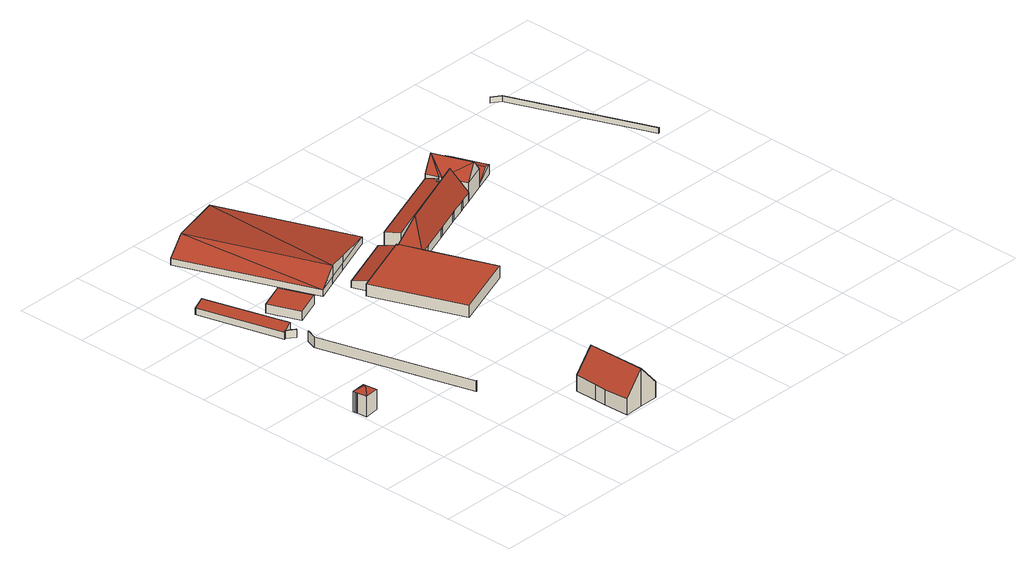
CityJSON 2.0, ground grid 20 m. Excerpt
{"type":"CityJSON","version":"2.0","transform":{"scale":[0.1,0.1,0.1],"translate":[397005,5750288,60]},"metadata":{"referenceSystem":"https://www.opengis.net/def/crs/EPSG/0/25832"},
"CityObjects":{
"building1":{"type":"Building","attributes":{"Gemeindeschluessel":"05558044","Geometrietyp2DReferenz":"3000","function":"31001_3043","roofType":"3500","measuredHeight":7.19},"geometry":[{"type":"Solid","lod":"2","boundaries":[[[[0,1,2,3]],[[4,5,1,0]],[[6,7,5,4]],[[8,9,7,6]],[[10,11,9,8]],[[12,13,11,10]],[[14,15,13,12]],[[3,2,15,14]],[[14,12,10,8,6,16,17]],[[17,16,3]],[[0,3,16,4]],[[4,16,6]],[[17,3,14]],[[1,5,7,9,11,13,15,2]]]],"semantics":{"surfaces":[{"type":"WallSurface"},{"type":"RoofSurface"},{"type":"GroundSurface"}],"values":[[0,0,0,0,0,0,0,0,1,1,1,1,0,2]]}}]},
"building2":{"type":"Building","attributes":{"Gemeindeschluessel":"05558044","Geometrietyp2DReferenz":"3000","function":"51009_1700","roofType":"9999","measuredHeight":3},"geometry":[{"type":"Solid","lod":"2","boundaries":[[[[18,19,20,21,22,23,24]],[[22,25,26,23]],[[21,27,25,22]],[[20,28,27,21]],[[19,29,28,20]],[[18,30,29,19]],[[24,31,30,18]],[[23,26,31,24]],[[25,27,28,29,30,31,26]]]],"semantics":{"surfaces":[{"type":"RoofSurface"},{"type":"WallSurface"},{"type":"GroundSurface"}],"values":[[0,1,1,1,1,1,1,1,2]]}}]},
"building3":{"type":"Building","attributes":{"Gemeindeschluessel":"05558044","Geometrietyp2DReferenz":"3000","function":"51009_1700","roofType":"1000","measuredHeight":2.23},"geometry":[{"type":"Solid","lod":"2","boundaries":[[[[32,33,34,35]],[[36,37,33,32]],[[38,39,37,36]],[[40,41,39,38]],[[35,34,41,40]],[[38,36,32,35,40]],[[33,37,39,41,34]]]],"semantics":{"surfaces":[{"type":"WallSurface"},{"type":"RoofSurface"},{"type":"GroundSurface"}],"values":[[0,0,0,0,0,1,2]]}}]},
"building4":{"type":"Building","attributes":{"Gemeindeschluessel":"05558044","Geometrietyp2DReferenz":"3000","function":"31001_2000","roofType":"2100","measuredHeight":2.91},"geometry":[{"type":"Solid","lod":"2","boundaries":[[[[42,43,44,45]],[[46,47,43,42]],[[48,49,47,46]],[[50,51,49,48]],[[52,53,51,50]],[[45,44,53,52]],[[50,48,46,42,45,52]],[[43,47,49,51,53,44]]]],"semantics":{"surfaces":[{"type":"WallSurface"},{"type":"RoofSurface"},{"type":"GroundSurface"}],"values":[[0,0,0,0,0,0,1,2]]}}]},
"building5":{"type":"Building","attributes":{"Gemeindeschluessel":"05558044","Geometrietyp2DReferenz":"3000","function":"31001_2000","roofType":"1000","measuredHeight":2.63},"geometry":[{"type":"Solid","lod":"2","boundaries":[[[[54,55,56,57]],[[58,59,55,54]],[[60,61,59,58]],[[57,56,61,60]],[[58,54,57,60]],[[55,59,61,56]]]],"semantics":{"surfaces":[{"type":"WallSurface"},{"type":"RoofSurface"},{"type":"GroundSurface"}],"values":[[0,0,0,0,1,2]]}}]},
"building6":{"type":"Building","attributes":{"Gemeindeschluessel":"05558044","Geometrietyp2DReferenz":"3000","function":"31001_1000"},"children":["building6-1","building6-2"]},
"building6-1":{"type":"BuildingPart","attributes":{"roofType":"3100","measuredHeight":10.56},"parents":["building6"],"geometry":[{"type":"Solid","lod":"2","boundaries":[[[[62,63,64,65]],[[66,67,63,62]],[[68,69,67,66]],[[70,71,69,68]],[[72,73,74,71,70]],[[75,76,77]],[[78,79,75,77]],[[80,81,79,78]],[[82,83,81,80]],[[84,85,83,82]],[[65,64,85,84]],[[78,77,72,70,68,66,80]],[[62,65,84,82,80,66]],[[63,67,69,71,74,75,79,81,83,85,64]],[[73,72,77,76]],[[75,74,73,76]]]],"semantics":{"surfaces":[{"type":"WallSurface"},{"type":"RoofSurface"},{"type":"GroundSurface"},{"type":"ClosureSurface"}],"values":[[0,0,0,0,0,0,0,0,0,0,0,1,1,2,0,3]]}}]},
"building6-2":{"type":"BuildingPart","attributes":{"roofType":"1000","measuredHeight":1.1},"parents":["building6"],"geometry":[{"type":"Solid","lod":"2","boundaries":[[[[86,87,71,88]],[[89,90,87,86]],[[91,92,90,89]],[[93,94,92,91]],[[76,75,94,93]],[[88,71,74,73]],[[76,93,91,89,86,88,73]],[[87,90,92,94,75,74,71]],[[75,76,73,74]]]],"semantics":{"surfaces":[{"type":"WallSurface"},{"type":"RoofSurface"},{"type":"GroundSurface"},{"type":"ClosureSurface"}],"values":[[0,0,0,0,0,0,1,2,3]]}}]},
"building7":{"type":"Building","attributes":{"Gemeindeschluessel":"05558044","Geometrietyp2DReferenz":"3000","function":"31001_2740","roofType":"3100","measuredHeight":5.04},"geometry":[{"type":"Solid","lod":"2","boundaries":[[[[95,96,97,98]],[[99,100,96,95]],[[101,102,100,99]],[[103,104,102,101]],[[105,106,104,103]],[[98,97,106,105]],[[107,98,105,108]],[[109,108,105]],[[110,108,109,101]],[[103,101,109]],[[110,101,99]],[[107,108,110,99,95]],[[107,95,98]],[[105,103,109]],[[96,100,102,104,106,97]]]],"semantics":{"surfaces":[{"type":"WallSurface"},{"type":"RoofSurface"},{"type":"GroundSurface"}],"values":[[0,0,0,0,0,0,1,1,1,1,0,0,0,0,2]]}}]},
"building8":{"type":"Building","attributes":{"Gemeindeschluessel":"05558044","Geometrietyp2DReferenz":"3000","function":"31001_2000","roofType":"2100","measuredHeight":3.08},"geometry":[{"type":"Solid","lod":"2","boundaries":[[[[111,112,113,114]],[[115,116,112,111]],[[117,118,116,115]],[[114,113,118,117]],[[115,111,114,117]],[[112,116,118,113]]]],"semantics":{"surfaces":[{"type":"WallSurface"},{"type":"RoofSurface"},{"type":"GroundSurface"}],"values":[[0,0,0,0,1,2]]}}]},
"building9":{"type":"Building","attributes":{"Gemeindeschluessel":"05558044","Geometrietyp2DReferenz":"3000","function":"31001_2740"},"children":["building9-1","building9-2"]},
"building9-1":{"type":"BuildingPart","attributes":{"roofType":"5000","measuredHeight":10.45},"parents":["building9"],"geometry":[{"type":"MultiSurface","lod":"2","boundaries":[[[119,120,121,122]],[[123,124,120,119]],[[125,126,124,123]],[[127,128,126,125]],[[129,130,128,127]],[[131,132,130,129]],[[133,134,132,131]],[[135,136,134,133]],[[137,138,136,135]],[[139,140,138,137]],[[141,142,140,139]],[[143,144,142,141]],[[145,146,144,143]],[[147,148,112,149]],[[122,121,148,147]],[[145,143,141,139,137,135,133,131,129,127,125,150,151,143]],[[123,150,125]],[[119,122,147,149,151,150,123]],[[143,151,149]],[[120,124,126,128,130,132,134,136,138,140,142,144,146,144,112,148,121]],[[144,143,149,112]]],"semantics":{"surfaces":[{"type":"WallSurface"},{"type":"RoofSurface"},{"type":"GroundSurface"},{"type":"ClosureSurface"}],"values":[0,0,0,0,0,0,0,0,0,0,0,0,0,0,0,1,1,1,1,2,3]}}]},
"building9-2":{"type":"BuildingPart","attributes":{"roofType":"1000","measuredHeight":3.47},"parents":["building9"],"geometry":[{"type":"Solid","lod":"2","boundaries":[[[[152,153,146,154]],[[155,156,153,152]],[[157,158,156,155]],[[159,116,158,157]],[[160,149,112,116,159]],[[159,157,155,152,154,160]],[[153,156,158,116,112,144,146]],[[144,143,149,160,154,146]],[[112,149,143,144]]]],"semantics":{"surfaces":[{"type":"WallSurface"},{"type":"RoofSurface"},{"type":"GroundSurface"},{"type":"ClosureSurface"}],"values":[[0,0,0,0,0,1,2,0,3]]}}]},
"building10":{"type":"Building","attributes":{"Gemeindeschluessel":"05558044","Geometrietyp2DReferenz":"3000","function":"31001_2740","roofType":"2100","measuredHeight":4.7},"geometry":[{"type":"Solid","lod":"2","boundaries":[[[[161,162,163,164]],[[165,166,162,161]],[[167,168,166,165]],[[169,120,168,167]],[[170,121,120,169]],[[164,163,121,170]],[[169,167,165,161,164,170]],[[162,166,168,120,121,163]]]],"semantics":{"surfaces":[{"type":"WallSurface"},{"type":"RoofSurface"},{"type":"GroundSurface"}],"values":[[0,0,0,0,0,0,1,2]]}}]},
"building11":{"type":"Building","attributes":{"Gemeindeschluessel":"05558044","Geometrietyp2DReferenz":"3000","function":"31001_1000","roofType":"5000","measuredHeight":9.11},"geometry":[{"type":"Solid","lod":"2","boundaries":[[[[171,172,173,174]],[[175,176,172,171]],[[177,178,176,175]],[[179,180,178,177]],[[181,182,180,179]],[[174,173,182,181]],[[175,171,183,184]],[[183,174,181]],[[183,181,179]],[[184,183,179]],[[179,177,184]],[[174,183,171]],[[175,184,177]],[[172,176,178,180,182,173]]]],"semantics":{"surfaces":[{"type":"WallSurface"},{"type":"RoofSurface"},{"type":"GroundSurface"}],"values":[[0,0,0,0,0,0,1,1,1,1,1,0,0,2]]}}]},
"building12":{"type":"Building","attributes":{"Gemeindeschluessel":"05558044","Geometrietyp2DReferenz":"3000","function":"31001_2740","roofType":"5000","measuredHeight":3.42},"geometry":[{"type":"Solid","lod":"2","boundaries":[[[[185,186,172,187]],[[188,189,186,185]],[[190,191,189,188]],[[192,193,191,190]],[[194,176,193,192]],[[187,172,176,194]],[[192,190,188,185,195,196]],[[196,195,187,194]],[[192,196,194]],[[187,195,185]],[[186,189,191,193,176,172]]]],"semantics":{"surfaces":[{"type":"WallSurface"},{"type":"RoofSurface"},{"type":"GroundSurface"}],"values":[[0,0,0,0,0,0,1,1,0,0,2]]}}]},
"building13":{"type":"Building","attributes":{"Gemeindeschluessel":"05558044","Geometrietyp2DReferenz":"3000","function":"51009_1700","roofType":"1000","measuredHeight":1.64},"geometry":[{"type":"Solid","lod":"2","boundaries":[[[[197,198,199,200]],[[201,202,198,197]],[[203,204,202,201]],[[205,206,204,203]],[[207,208,206,205]],[[200,199,208,207]],[[205,203,201,197,200,207]],[[198,202,204,206,208,199]]]],"semantics":{"surfaces":[{"type":"WallSurface"},{"type":"RoofSurface"},{"type":"GroundSurface"}],"values":[[0,0,0,0,0,0,1,2]]}}]}
},
"vertices":[
[44,489,64],[44,489,7],[43,501,7],[43,501,64],[47,461,64],[47,461,7],[7,457,64],[7,457,7],[4,485,64],[4,485,7],[3,486,64],[3,486,7],[3,490,64],[3,490,7],[2,497,64],[2,497,7],[25,479,79],[3,497,64],
[272,341,37],[271,341,37],[154,764,37],[164,792,37],[163,793,37],[153,764,37],[270,341,37],[163,793,7],[153,764,7],[164,792,7],[154,764,7],[271,341,7],[272,341,7],[270,341,7],
[134,841,32],[134,841,10],[132,840,10],[132,840,32],[147,831,32],[147,831,10],[156,825,32],[156,825,10],[155,823,32],[155,823,10],
[70,1075,28],[70,1075,8],[68,1075,8],[68,1075,27],[99,1083,36],[99,1083,8],[163,851,37],[163,851,8],[134,841,28],[134,841,8],[132,840,27],[132,840,8],
[263,985,33],[263,985,7],[190,956,7],[190,956,33],[298,897,33],[298,897,7],[224,868,33],[224,868,7],
[440,168,49],[440,168,4],[440,107,4],[440,107,48],[492,169,110],[492,169,4],[545,170,49],[545,170,4],[546,119,48],[546,119,4],[545,119,49],[545,119,15],[545,119,4],[546,59,4],[546,59,15],[546,59,49],[547,8,49],[547,8,4],[495,7,110],[495,7,4],[443,5,49],[443,5,4],[440,74,47],[440,74,4],
[566,119,15],[566,119,4],[546,119,15],[567,94,15],[567,94,4],[566,60,15],[566,60,4],[552,59,15],[552,59,4],
[459,953,26],[459,953,7],[580,1000,7],[580,1000,26],[398,929,26],[398,929,7],[338,905,26],[338,905,7],[195,1273,26],[195,1273,7],[438,1368,26],[438,1368,7],[459,953,47],[400,930,57],[258,1297,57],[398,929,56],
[596,902,37],[596,902,6],[579,946,6],[579,946,25],[433,840,37],[433,840,6],[416,884,25],[416,884,6],
[861,1004,31],[861,1004,6],[625,914,6],[625,914,27],[872,1009,30],[872,1009,6],[898,944,30],[898,944,6],[895,942,29],[895,942,6],[862,930,30],[862,930,6],[853,926,29],[853,926,6],[810,911,31],[810,911,6],[801,907,31],[801,907,6],[740,884,30],[740,884,6],[731,880,30],[731,880,6],[652,850,30],[652,850,6],[620,838,30],[620,838,6],[620,837,29],[620,837,6],[625,913,30],[625,913,6],[596,902,30],[853,964,110],[640,882,109],
[691,651,40],[691,651,6],[620,837,40],[508,582,40],[508,582,6],[413,832,40],[413,832,6],[433,840,40],[596,902,40],
[857,1049,44],[857,1049,6],[610,956,6],[610,956,44],[869,1016,52],[869,1016,6],[857,1011,52],[857,1011,6],[861,1004,53],[625,914,53],
[921,1074,57],[921,1074,5],[857,1049,5],[857,1049,57],[962,968,57],[962,968,5],[898,944,57],[898,944,5],[872,1009,57],[872,1009,5],[869,1016,57],[869,1016,5],[890,1062,96],[931,956,96],
[980,1096,33],[980,1096,5],[921,1074,10],[988,1084,32],[988,1084,5],[1018,1005,32],[1018,1005,5],[1021,990,33],[1021,990,5],[962,968,10],[959,1088,39],[1000,982,39],
[1261,1208,22],[1261,1208,6],[1286,1192,6],[1286,1192,22],[1262,1210,22],[1262,1210,6],[1287,1193,22],[1287,1193,6],[1436,816,22],[1436,816,6],[1434,815,22],[1434,815,6]
]}
